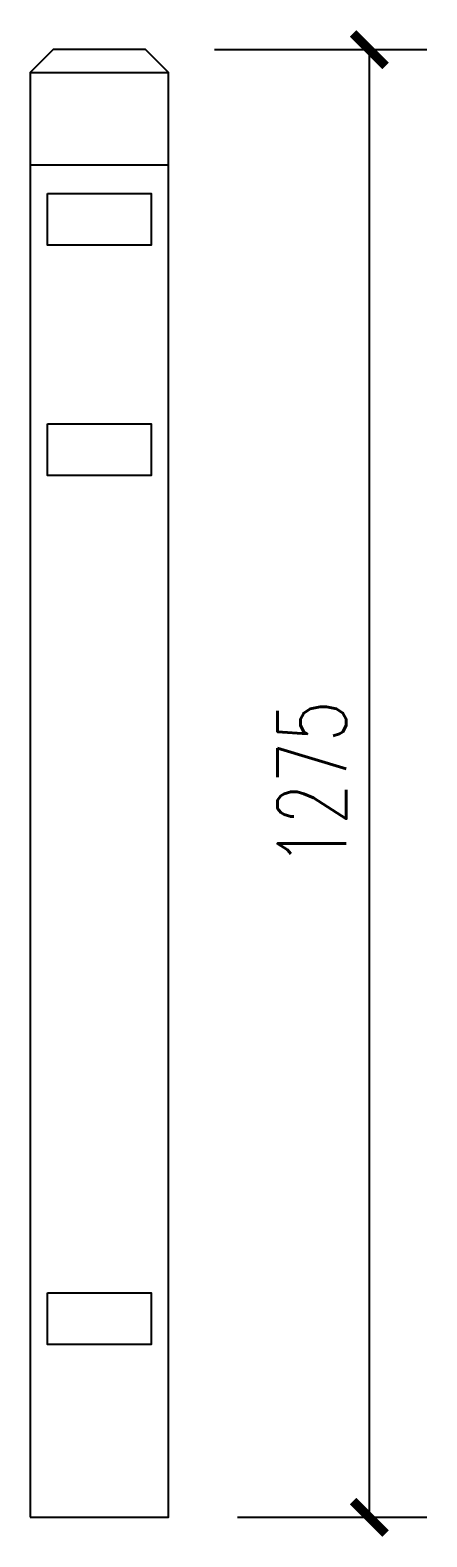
# Model space of a CAD drawing. Header units: millimetres. Extents: x -1003406 to 3312184, y 81337 to 716393.
# Drawn here: x 1088137 to 1088481, y 404090 to 405399 of the extents above; entities that cross this region are included whole.
import ezdxf

# ---------------------------------------------------------------- set-up
doc = ezdxf.new("R2010")
doc.units = ezdxf.units.MM
doc.header["$LTSCALE"] = 10
doc.layers.get('0').update_dxf_attribs({"linetype": 'CONTINUOUS'})
doc.layers.get('Defpoints').update_dxf_attribs({"linetype": 'CONTINUOUS'})
doc.layers.add('PUB_DIM', color=3, linetype='CONTINUOUS')
doc.layers.add('栏杆', color=4, linetype='CONTINUOUS')
doc.styles.add('_TCH_DIM_T3', font='SIMPLEX', dxfattribs={"width": 0.705882, "bigfont": 'GBCBIG'})
doc.dimstyles.new('_T&20', dxfattribs={"dimtxt": 59.5, "dimasz": 20, "dimexe": 50, "dimexo": 60, "dimgap": 20, "dimtad": 1, "dimdec": 0, "dimzin": 0, "dimdsep": 46, "dimtxsty": '_TCH_DIM_T3', "dimblk": 'ARCHTICK', "dimcen": 0.09, "dimclrt": 7, "dimazin": 2, "dimtfac": 1, "dimtdec": 0, "dimtix": 1, "dimtmove": 2, "dimatfit": 3, "dimfxl": 1, "dimtolj": 1, "dimtzin": 0, "dimarcsym": 0})

# ---------------------------------------------------------------- blocks, each defined once
blk = doc.blocks.new('_ArchTick')
at = {"color": 0, "const_width": 0.4}
blk.add_lwpolyline([(-0.707, -0.707), (0.707, 0.707)], dxfattribs=at)
blk = doc.blocks.new('*D551')
at = {"layer": 'Defpoints', "color": 0, "transparency": 16777216}
for p in [(1088237, 405382.1), (1088257, 404107.1), (1088431.4, 404107.1)]:
    blk.add_point(p, dxfattribs=at)
at = {"layer": 'PUB_DIM', "color": 0, "lineweight": -2, "transparency": 16777216}
for p, q in [((1088297, 405382.1), (1088481.4, 405382.1)), ((1088431.4, 405382.1), (1088431.4, 404107.1)), ((1088317, 404107.1), (1088481.4, 404107.1))]:
    blk.add_line(p, q, dxfattribs=at)
at = {"layer": 'PUB_DIM', "color": 0, "lineweight": -2, "transparency": 16777216, "xscale": 20, "yscale": 20, "zscale": 20}
for p, rotation in [((1088431.4, 405382.1), 90), ((1088431.4, 404107.1), 270)]:
    blk.add_blockref('_ArchTick', p, dxfattribs=dict(at, rotation=rotation))
at = {"layer": 'PUB_DIM', "color": 7, "transparency": 16777216, "insert": (1088381.6, 404744.6), "char_height": 59.5, "attachment_point": 5, "rotation": 90, "style": '_TCH_DIM_T3'}
blk.add_mtext('\\A1;1275', dxfattribs=at)

msp = doc.modelspace()

# ---------------------------------------------------------------- linework, layer by layer
at = {"layer": '栏杆'}
for p, q in [((1088137, 405362.1), (1088257, 405362.1)), ((1088137, 405282.1), (1088257, 405282.1))]:
    msp.add_line(p, q, dxfattribs=at)
for points in [[(1088137, 404107.1), (1088257, 404107.1), (1088257, 405362.1), (1088257, 405362.1), (1088237, 405382.1), (1088157, 405382.1), (1088137, 405362.1), (1088137, 405362.1)], [(1088152, 405257.1), (1088242, 405257.1), (1088242, 405212.1), (1088152, 405212.1)], [(1088152, 405057.1), (1088242, 405057.1), (1088242, 405012.1), (1088152, 405012.1)], [(1088152, 404302.1), (1088242, 404302.1), (1088242, 404257.1), (1088152, 404257.1)]]:
    msp.add_lwpolyline(points, close=True, dxfattribs=at)

# ---------------------------------------------------------------- dimensions: what is measured, and where the dimension line sits
at = {"layer": 'PUB_DIM'}
dim = msp.add_linear_dim(base=(1088431.4, 404107.1), p1=(1088237, 405382.1), p2=(1088257, 404107.1), angle=90, dimstyle='_T&20', override={"dimfxl": 2.5}, dxfattribs=at)
dim.commit()
dim.dimension.update_dxf_attribs({"geometry": '*D551', "text_midpoint": (1088381.6, 404744.6)})

doc.saveas('drawing.dxf')
